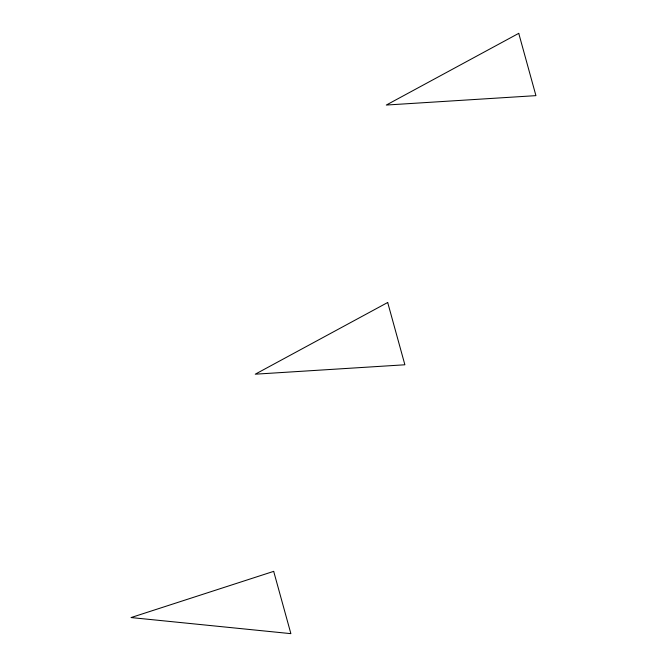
<?xml version="1.0" encoding="UTF-8"?>
<svg xmlns="http://www.w3.org/2000/svg" width="667" height="667" viewBox="0 0 667 667"><rect width="100%" height="100%" fill="white"/><g stroke="black" fill="none" stroke-linecap="round" stroke-linejoin="round"><path stroke-width="1" d="M518.743 33.35L386.31 105.044L535.934 95.639L518.743 33.35M387.694 302.493L255.261 374.187L404.886 364.782L387.694 302.493M273.687 571.361L131.065 617.559L290.879 633.65L273.687 571.361"/></g></svg>
